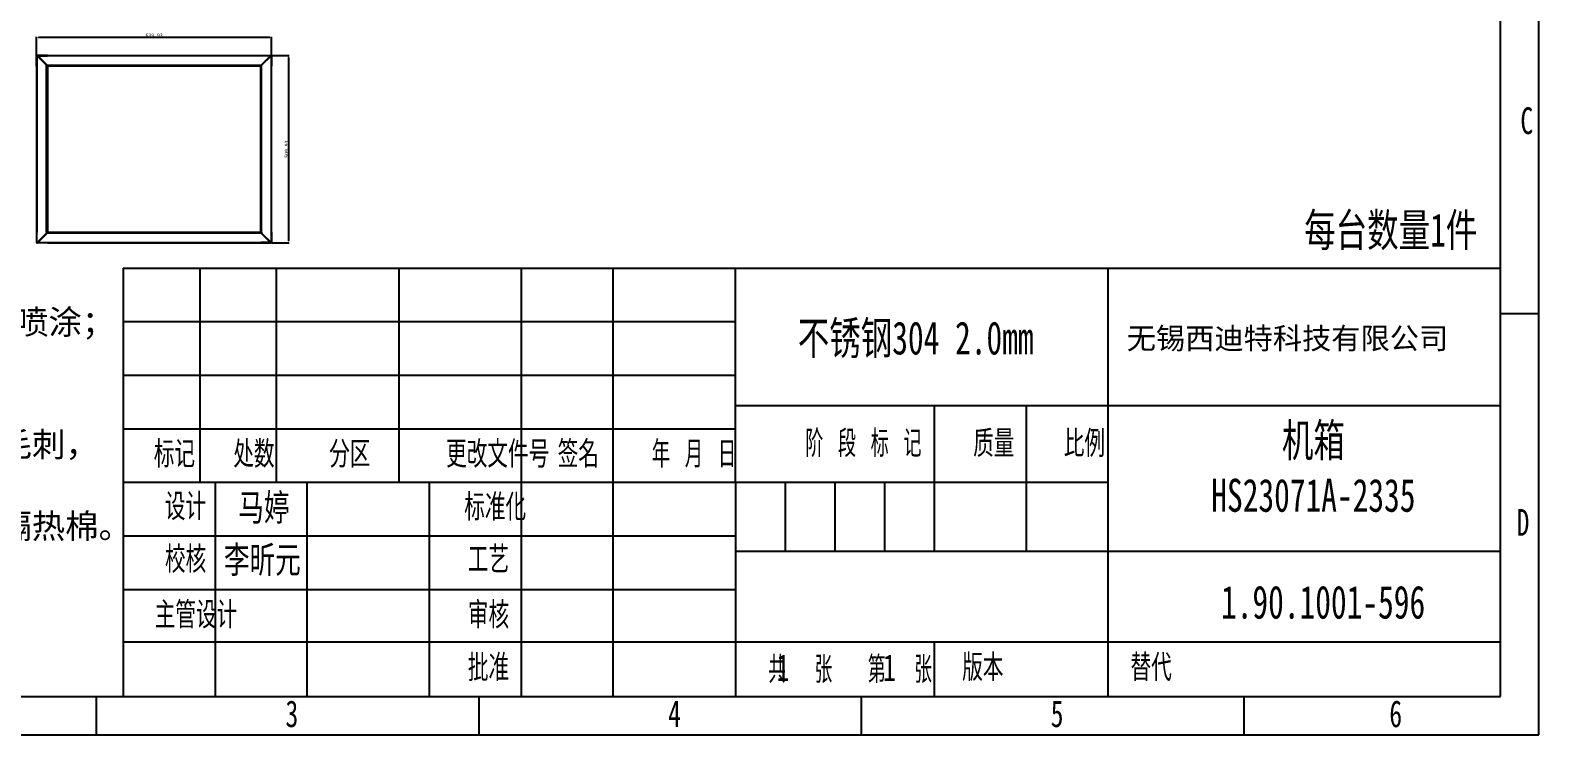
# Model space of a CAD drawing. Header units: millimetres. Extents: x -14348 to 6039, y -1826 to 2921.
# Drawn here: x -5741 to -1633, y -1461 to 458 of the extents above; entities that cross this region are included whole.
import ezdxf

# ---------------------------------------------------------------- set-up
doc = ezdxf.new("R2010")
doc.units = ezdxf.units.MM
doc.layers.add('图框', color=7, linetype='Continuous')
doc.layers.add('标注', color=3, linetype='Continuous')
doc.layers.add('文字层', color=3, linetype='Continuous', lineweight=25)
doc.styles.add('SLDTEXTSTYLE0', font='TXT', dxfattribs={"width": 0.7, "bigfont": 'bigfont'})
doc.styles.add('SLDTEXTSTYLE1', font='TXT', dxfattribs={"width": 0.6, "bigfont": 'bigfont'})
doc.styles.add('SLDTEXTSTYLE2', font='TXT', dxfattribs={"width": 0.614286, "bigfont": 'bigfont'})
doc.styles.add('SLDTEXTSTYLE3', font='TXT', dxfattribs={"width": 0.62, "bigfont": 'bigfont'})
doc.styles.add('SLDTEXTSTYLE5', font='TXT', dxfattribs={"width": 0.7})
doc.dimstyles.new('ISO-25', dxfattribs={"dimtxt": 10, "dimasz": 5, "dimexe": 1.25, "dimexo": 0.625, "dimtad": 1, "dimdsep": 46, "dimtxsty": 'Standard', "dimcen": 2.5, "dimadec": 0, "dimazin": 0, "dimtfac": 1, "dimtmove": 0, "dimatfit": 3, "dimfxl": 1, "dimarcsym": 0})

# ---------------------------------------------------------------- blocks, each defined once
blk = doc.blocks.new('*D204')
at = {"layer": 'Defpoints', "color": 0, "transparency": 16777216}
for p in [(-5083.4, 388.9), (-5083.4, -121.1), (-5037.2, -121.1)]:
    blk.add_point(p, dxfattribs=at)
at = {"layer": '标注', "color": 0, "lineweight": -2, "transparency": 16777216}
for p, q in [((-5082.8, 388.9), (-5036, 388.9)), ((-5037.2, 383.9), (-5037.2, -116.1)), ((-5082.8, -121.1), (-5036, -121.1))]:
    blk.add_line(p, q, dxfattribs=at)
at = {"layer": '标注', "color": 0, "transparency": 16777216}
for points in [[(-5038.1, 383.9), (-5036.4, 383.9), (-5037.2, 388.9)], [(-5038.1, -116.1), (-5036.4, -116.1), (-5037.2, -121.1)]]:
    blk.add_solid(points, dxfattribs=at)
at = {"layer": '标注', "color": 0, "transparency": 16777216, "insert": (-5042.9, 133.9), "char_height": 10, "attachment_point": 5, "rotation": 90}
blk.add_mtext('509.93', dxfattribs=at)
blk = doc.blocks.new('*D205')
at = {"layer": 'Defpoints', "color": 0, "transparency": 16777216}
for p in [(-5723.3, 438.2), (-5723.3, 388.9), (-5083.4, 388.9)]:
    blk.add_point(p, dxfattribs=at)
at = {"layer": '标注', "color": 0, "lineweight": -2, "transparency": 16777216}
for p, q in [((-5723.3, 389.5), (-5723.3, 439.5)), ((-5088.4, 438.2), (-5718.3, 438.2)), ((-5083.4, 389.5), (-5083.4, 439.5))]:
    blk.add_line(p, q, dxfattribs=at)
at = {"layer": '标注', "color": 0, "transparency": 16777216}
for points in [[(-5718.3, 439.1), (-5718.3, 437.4), (-5723.3, 438.2)], [(-5088.4, 439.1), (-5088.4, 437.4), (-5083.4, 438.2)]]:
    blk.add_solid(points, dxfattribs=at)
at = {"layer": '标注', "color": 0, "transparency": 16777216, "insert": (-5403.4, 443.9), "char_height": 10, "attachment_point": 5}
blk.add_mtext('639.93', dxfattribs=at)

msp = doc.modelspace()

# ---------------------------------------------------------------- linework, layer by layer
at = {"color": 7, "linetype": 'Continuous', "lineweight": 25}
for p, q in [((-5723.326, 388.873), (-5722.887, 388.873)), ((-5723.326, 359.469), (-5723.326, 388.873)), ((-5722.887, 389.211), (-5722.887, 359.469)), ((-5695.983, 362.308), (-5722.887, 389.211)), ((-5722.887, 389.211), (-5721.239, 389.211)), ((-5694.335, 362.308), (-5721.239, 389.211)), ((-5693.923, 388.873), (-5720.9, 388.873)), ((-5720.345, 388.433), (-5693.442, 361.53)), ((-5720.345, 388.433), (-5693.923, 388.433)), ((-5720.345, 388.318), (-5720.345, 388.433)), ((-5693.923, 388.433), (-5693.923, 388.873)), ((-5693.923, 388.873), (-5112.803, 388.873)), ((-5112.803, 388.433), (-5693.923, 388.433)), ((-5086.381, 388.433), (-5113.284, 361.53)), ((-5112.803, 388.873), (-5112.803, 388.433)), ((-5112.803, 388.873), (-5085.826, 388.873)), ((-5086.381, 388.433), (-5112.803, 388.433)), ((-5112.391, 362.308), (-5085.487, 389.211)), ((-5110.742, 362.308), (-5083.839, 389.211)), ((-5086.381, 388.318), (-5086.381, 388.433)), ((-5083.839, 389.211), (-5085.487, 389.211)), ((-5083.839, 389.211), (-5083.839, 359.469)), ((-5083.399, 388.873), (-5083.839, 388.873)), ((-5083.399, 359.469), (-5083.399, 388.873)), ((-5723.326, 359.469), (-5723.326, -91.651)), ((-5723.326, 359.469), (-5722.887, 359.469)), ((-5722.887, 359.469), (-5722.887, -91.651)), ((-5695.983, 359.469), (-5695.983, 362.308)), ((-5695.983, 362.308), (-5694.335, 362.308)), ((-5695.983, -91.651), (-5695.983, 359.469)), ((-5695.983, 359.469), (-5693.923, 359.469)), ((-5694.335, 359.469), (-5694.335, 362.308)), ((-5693.923, 360.363), (-5694.335, 360.775)), ((-5693.923, 359.469), (-5693.923, 361.53)), ((-5693.923, 361.53), (-5693.442, 361.53)), ((-5693.923, 359.469), (-5693.923, -91.651)), ((-5112.803, 359.469), (-5693.923, 359.469)), ((-5113.284, 361.53), (-5693.442, 361.53)), ((-5113.284, 361.53), (-5112.803, 361.53)), ((-5112.803, 361.53), (-5112.803, 359.469)), ((-5112.803, 360.363), (-5112.391, 360.775)), ((-5112.803, 359.469), (-5110.742, 359.469)), ((-5112.803, -91.651), (-5112.803, 359.469)), ((-5110.742, 362.308), (-5112.391, 362.308)), ((-5112.391, 359.469), (-5112.391, 362.308)), ((-5110.742, 359.469), (-5110.742, 362.308)), ((-5110.742, -91.651), (-5110.742, 359.469)), ((-5083.839, -91.651), (-5083.839, 359.469)), ((-5083.839, 359.469), (-5083.399, 359.469)), ((-5083.399, -91.651), (-5083.399, 359.469)), ((-5722.887, -91.651), (-5723.326, -91.651)), ((-5723.326, -91.651), (-5723.326, -121.054)), ((-5723.326, -121.054), (-5722.887, -121.054)), ((-5722.887, -121.393), (-5722.887, -91.651)), ((-5695.983, -94.49), (-5722.887, -121.393)), ((-5722.887, -121.393), (-5721.239, -121.393)), ((-5694.335, -94.49), (-5721.239, -121.393)), ((-5693.923, -121.054), (-5720.9, -121.054)), ((-5720.345, -120.615), (-5693.442, -93.711)), ((-5720.345, -120.5), (-5720.345, -120.615)), ((-5720.345, -120.615), (-5693.923, -120.615)), ((-5693.923, -91.651), (-5695.983, -91.651)), ((-5695.983, -91.651), (-5695.983, -94.49)), ((-5695.983, -94.49), (-5694.335, -94.49)), ((-5694.335, -91.651), (-5694.335, -94.49)), ((-5693.923, -92.545), (-5694.335, -92.957)), ((-5693.923, -91.651), (-5112.803, -91.651)), ((-5693.923, -93.711), (-5693.923, -91.651)), ((-5693.442, -93.711), (-5693.923, -93.711)), ((-5693.923, -120.615), (-5112.803, -120.615)), ((-5693.923, -121.054), (-5693.923, -120.615)), ((-5693.923, -121.054), (-5112.803, -121.054)), ((-5693.442, -93.711), (-5113.284, -93.711)), ((-5112.803, -93.711), (-5113.284, -93.711)), ((-5086.381, -120.615), (-5113.284, -93.711)), ((-5110.742, -91.651), (-5112.803, -91.651)), ((-5112.803, -91.651), (-5112.803, -93.711)), ((-5112.803, -92.545), (-5112.391, -92.957)), ((-5086.381, -120.615), (-5112.803, -120.615)), ((-5112.803, -120.615), (-5112.803, -121.054)), ((-5112.803, -121.054), (-5085.826, -121.054)), ((-5112.391, -91.651), (-5112.391, -94.49)), ((-5110.742, -94.49), (-5112.391, -94.49)), ((-5112.391, -94.49), (-5085.487, -121.393)), ((-5110.742, -91.651), (-5110.742, -94.49)), ((-5110.742, -94.49), (-5083.839, -121.393)), ((-5086.381, -120.5), (-5086.381, -120.615)), ((-5083.839, -121.393), (-5085.487, -121.393)), ((-5083.839, -121.393), (-5083.839, -91.651)), ((-5083.399, -91.651), (-5083.839, -91.651)), ((-5083.399, -121.054), (-5083.839, -121.054)), ((-5083.399, -91.651), (-5083.399, -121.054))]:
    msp.add_line(p, q, dxfattribs=at)
at = {"layer": '图框'}
for p, q in [((-1633.404, -1460.585), (-1633.404, 2914.415)), ((-1633.404, -314.751), (-1737.571, -314.751)), ((-5487.571, -335.585), (-3820.904, -335.585)), ((-5487.571, -481.418), (-3820.904, -481.418)), ((-3685.488, -773.085), (-3685.488, -960.585)), ((-3550.071, -773.085), (-3550.071, -960.585)), ((-3414.654, -773.085), (-3414.654, -960.585)), ((-5560.488, -1460.585), (-5560.488, -1356.418)), ((-3477.154, -1460.585), (-3477.154, -1356.418)), ((-2435.488, -1460.585), (-2435.488, -1356.418)), ((-7820.904, -1460.585), (-1633.404, -1460.585))]:
    msp.add_line(p, q, dxfattribs=at)
at = {"layer": '图框', "linetype": 'Continuous', "lineweight": 25}
msp.add_line((-1737.571, -1356.418), (-1737.571, 2810.249), dxfattribs=at)
at = {"layer": '图框', "lineweight": 25}
for p, q in [((-5487.571, -189.751), (-5487.571, -1356.418)), ((-5487.571, -189.751), (-1737.571, -189.751)), ((-5279.238, -189.751), (-5279.238, -773.085)), ((-5070.904, -189.751), (-5070.904, -773.085)), ((-4737.571, -189.751), (-4737.571, -773.085)), ((-4404.238, -189.751), (-4404.238, -1356.418)), ((-4154.238, -189.751), (-4154.238, -1356.418)), ((-3821.568, -188.665), (-3820.807, -1356.418)), ((-2806.489, -189.751), (-2806.489, -1356.418)), ((-3821.324, -563.665), (-1737.99, -563.665)), ((-3279.237, -563.311), (-3279.237, -959.144)), ((-3029.238, -564.751), (-3029.238, -960.585)), ((-5487.571, -627.251), (-3820.904, -627.251)), ((-5487.571, -773.085), (-3820.904, -773.085)), ((-5237.571, -773.085), (-5237.571, -1356.418)), ((-4987.571, -773.085), (-4987.571, -1356.418)), ((-4654.238, -773.085), (-4654.238, -1356.418)), ((-3820.588, -773.084), (-2806.489, -773.084)), ((-5487.571, -918.918), (-3820.904, -918.918)), ((-3820.904, -960.585), (-1737.571, -960.585)), ((-5487.571, -1064.751), (-3820.904, -1064.751)), ((-5487.571, -1207.124), (-3820.904, -1207.124)), ((-3820.904, -1207.124), (-1737.57, -1207.124)), ((-3279.237, -1207.124), (-3279.237, -1356.418)), ((-7300.071, -1356.418), (-1737.571, -1356.418)), ((-4518.821, -1460.585), (-4518.821, -1356.418))]:
    msp.add_line(p, q, dxfattribs=at)

# ---------------------------------------------------------------- texts
at = {"layer": '图框'}
for s, insert, char_height, attachment_point, style in [('C', (-1666.17, 247.875), 72.917, 2, 'SLDTEXTSTYLE5'), ('{\\fSimSun|b0|i0|c134|p2;不锈钢304 2.0mm}', (-3329.988, -335.248), 89.78918, 2, 'SLDTEXTSTYLE0'), ('标记', (-5348.043, -660.226), 72.9167, 2, 'SLDTEXTSTYLE0'), ('处数', (-5131.588, -660.226), 72.9167, 2, 'SLDTEXTSTYLE0'), ('分区', (-4870.725, -660.226), 72.9167, 2, 'SLDTEXTSTYLE0'), ('更改文件号', (-4468.056, -660.226), 72.9167, 2, 'SLDTEXTSTYLE0'), ('签名', (-4248.477, -660.226), 72.9167, 2, 'SLDTEXTSTYLE0'), ('年 月 日', (-3933.634, -660.226), 72.9167, 2, 'SLDTEXTSTYLE3'), ('阶 段 标 记', (-3472.497, -631.305), 72.9167, 2, 'SLDTEXTSTYLE2'), ('质量', (-3117.319, -631.305), 72.9167, 2, 'SLDTEXTSTYLE0'), ('比例', (-2870.503, -631.305), 72.9167, 2, 'SLDTEXTSTYLE0'), ('设计', (-5317.842, -803.123), 72.9167, 2, 'SLDTEXTSTYLE0'), ('{\\fSimSun|b0|i0|c134|p2;马婷}', (-5104.444, -804.943), 72.91667, 2, 'SLDTEXTSTYLE0'), ('标准化', (-4474.797, -804.507), 72.9167, 2, 'SLDTEXTSTYLE0'), ('D', (-1676.536, -845.875), 72.917, 2, 'SLDTEXTSTYLE5'), ('校核', (-5317.842, -946.439), 72.9167, 2, 'SLDTEXTSTYLE0'), ('工艺', (-4493.077, -947.197), 72.9167, 2, 'SLDTEXTSTYLE0'), ('主管设计', (-5289.526, -1098.099), 72.9167, 2, 'SLDTEXTSTYLE0'), ('审核', (-4493.077, -1098.099), 72.9167, 2, 'SLDTEXTSTYLE0'), ('批准', (-4493.026, -1241.357), 72.9167, 2, 'SLDTEXTSTYLE0'), ('共  张', (-3644.212, -1246.797), 72.9167, 2, 'SLDTEXTSTYLE1'), ('1', (-3708.559, -1241.18), 72.917, 1, 'SLDTEXTSTYLE5'), ('第  张', (-3372.807, -1246.797), 72.9167, 2, 'SLDTEXTSTYLE1'), ('1', (-3418.925, -1241.18), 72.917, 1, 'SLDTEXTSTYLE5'), ('版本', (-3147.177, -1241.18), 72.9167, 2, 'SLDTEXTSTYLE0'), ('替代', (-2745.058, -1241.18), 72.9167, 1, 'SLDTEXTSTYLE0'), ('3', (-5028.312, -1366.708), 72.917, 2, 'SLDTEXTSTYLE5'), ('4', (-3986.645, -1366.708), 72.917, 2, 'SLDTEXTSTYLE5'), ('5', (-2944.978, -1366.708), 72.917, 2, 'SLDTEXTSTYLE5'), ('6', (-2023.053, -1366.708), 72.917, 2, 'SLDTEXTSTYLE5')]:
    msp.add_mtext(s, dxfattribs=dict(at, insert=insert, char_height=char_height, attachment_point=attachment_point, style=style))
at = {"layer": '图框', "attachment_point": 2, "style": 'SLDTEXTSTYLE0'}
for s, insert, char_height, width in [('{\\fSimSun|b0|i0|c134|p2;每台数量1件}', (-2036.56, -41.38), 89.78918, 902.14142), ('{\\fSimSun|b0|i0|c134|p2;机箱HS23071A-2335}', (-2247.203, -613.838), 89.78918, 579.71709), ('{\\fSimSun|b0|i0|c134|p2;李昕元}', (-5108.721, -947.412), 72.91667, 281.44302), ('{\\fSimSun|b0|i0|c134|p2;1.90.1001-596}', (-2220.74, -1054.36), 89.78918, 579.71709)]:
    msp.add_mtext(s, dxfattribs=dict(at, insert=insert, char_height=char_height, width=width))
at = {"layer": '文字层', "attachment_point": 1}
for s, width, insert, char_height in [('{\\fSimSun|b0|i0|c134|p2;工艺要求：}\\P1{\\fSimSun|b0|i0|c134|p2;、材料：不锈钢304 2.0MM}\\P2{\\fSimSun|b0|i0|c134|p2;、表面处理：表面RAL7012橘纹粉末喷涂；}\\P3{\\fSimSun|b0|i0|c134|p2;、未注公差：}GB/T1804{\\fSimSun|b0|i0|c134|p2;；}\\P4{\\fSimSun|b0|i0|c134|p2;、未注明尺寸参考}3D{\\fSimSun|b0|i0|c134|p2;图；}\\P5{\\fSimSun|b0|i0|c134|p2;、要求：边角平整、焊缝美观，无毛刺，成品符合欧盟ROHS指令要求；\\P6、机箱整体内部贴20mm厚B2级防火隔热棉。}', 1736.69891, (-7235.64, -81.102), 66.64747), ('{\\fSimSun|b0|i0|c134|p2;无锡西迪特科技有限公司}', 931.33787, (-2755.334, -351.996), 58.33333)]:
    msp.add_mtext_dynamic_manual_height_columns(s, width=width, gutter_width=17.5, heights=[0], dxfattribs=dict(at, insert=insert, char_height=char_height))

# ---------------------------------------------------------------- dimensions: what is measured, and where the dimension line sits
at = {"layer": '标注'}
dim = msp.add_linear_dim(base=(-5723.326, 438.243), p1=(-5083.399, 388.873), p2=(-5723.326, 388.873), dimstyle='ISO-25', dxfattribs=at)
dim.commit()
dim.dimension.update_dxf_attribs({"geometry": '*D205', "text_midpoint": (-5403.363, 443.868)})
dim = msp.add_linear_dim(base=(-5037.231, -121.054), p1=(-5083.399, 388.873), p2=(-5083.399, -121.054), angle=90, dimstyle='ISO-25', dxfattribs=at)
dim.commit()
dim.dimension.update_dxf_attribs({"geometry": '*D204', "text_midpoint": (-5042.856, 133.909)})

doc.saveas('drawing.dxf')
